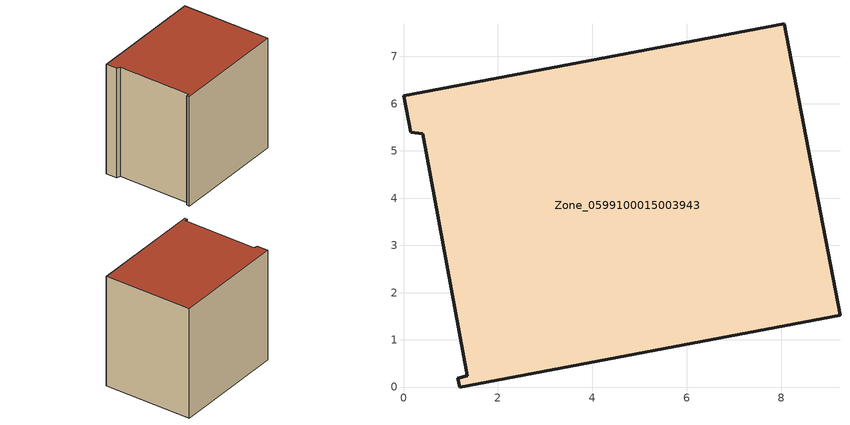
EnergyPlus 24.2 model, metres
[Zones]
Zone_0599100015003943
 floor ground (C_G): 1.35,0.24 0.41,5.37 0.15,5.39 0,6.17 8.06,7.69 9.24,1.53 1.19,0 1.15,0.19 z0.83
 wall outside (C_F): 0,6.17 0.15,5.39 0.41,5.37 1.35,0.24 1.15,0.19 1.19,0 9.24,1.53 8.06,7.69 0,6.17 z0.83:8.8
 roof outside (C_R): 0.41,5.37 1.35,0.24 1.15,0.19 1.19,0 9.24,1.53 8.06,7.69 0,6.17 0.15,5.39 z8.8
[BUILDING]
Pand.0599100015003943: North Axis=0; Terrain=City; Loads Convergence Tolerance Value=0.04; Temperature Convergence Tolerance Value=0.4; Solar Distribution=FullExterior; Maximum Number of Warmup Days=25; Minimum Number of Warmup Days=1
[Site:Location]
Rotterdam.The.Hague.AP_ZH_NLD Design_Conditions: Latitude=51.96; Longitude=4.45; Time Zone=1; Elevation=-4.5
[SITE:GROUNDTEMPERATURE:BUILDINGSURFACE]
18, 18, 18, 18, 18, 18, 18, 18, 18, 18, 18, 18
[MATERIAL] Thermal Absorptance=0.9; Solar Absorptance=0.7; Visible Absorptance=0.7
Name | Roughness | Thickness | Conductivity | Density | Specific Heat
G.TI.1965-1974 | MediumSmooth | 0.15 | 0.882353 | 540 | 1210
F.TI.1965-1974 | Rough | 0.3 | 0.697674 | 1920 | 840
R.TI.1965-1974 | MediumRough | 0.2 | 0.232558 | 1500 | 1000
[CONSTRUCTION]
C_G: G.TI.1965-1974
C_F: F.TI.1965-1974
C_R: R.TI.1965-1974
[ZONE]
Zone_0599100015003943: Type=1; Multiplier=1; Ceiling Height=Autocalculate; Volume=Autocalculate; Floor Area=autocalculate; Part of Total Floor Area=Yes
[ZONEINFILTRATION:DESIGNFLOWRATE]
Infil_Zone_0599100015003943: Zone or ZoneList or Space or SpaceList=Zone_0599100015003943; Schedule=AlwaysOn; Design Flow Rate Calculation Method=Flow/Area; Flow Rate per Floor Area=0.003; Constant Term Coefficient=1; Temperature Term Coefficient=0; Velocity Term Coefficient=0; Velocity Squared Term Coefficient=0
[HVACTEMPLATE:ZONE:IDEALLOADSAIRSYSTEM]
Zone_0599100015003943: Maximum Heating Supply Air Temperature=50; Minimum Cooling Supply Air Temperature=13; Maximum Heating Supply Air Humidity Ratio=0.0156; Minimum Cooling Supply Air Humidity Ratio=0.0077; Heating Limit=NoLimit; Cooling Limit=NoLimit; Dehumidification Control Type=ConstantSensibleHeatRatio; Cooling Sensible Heat Ratio=0.7; Dehumidification Setpoint=60; Humidification Control Type=None; Humidification Setpoint=30; Outdoor Air Method=None; Outdoor Air Flow Rate per Person=0.00944; Outdoor Air Flow Rate per Zone Floor Area=0; Outdoor Air Flow Rate per Zone=0; Demand Controlled Ventilation Type=None; Outdoor Air Economizer Type=NoEconomizer; Heat Recovery Type=None; Sensible Heat Recovery Effectiveness=0.7; Latent Heat Recovery Effectiveness=0.65
[ZONECONTROL:THERMOSTAT]
ThermostatControl_Zone_0599100015003943: Zone or ZoneList=Zone_0599100015003943; Control Type Schedule=DualSetpointControlType; Control 1=Thermostat_Zone_0599100015003943; Temperature Difference Between Cutout And Setpoint=0
[THERMOSTATSETPOINT:DUALSETPOINT]
Thermostat_Zone_0599100015003943: Heating Setpoint Temperature Schedule=HeatingSetpoint_Zone_0599100015003943; Cooling Setpoint Temperature Schedule=CoolingSetpoint_Zone_0599100015003943
[SCHEDULE:COMPACT]
HeatingSetpoint_Zone_0599100015003943: Through: 12/31, For: AllDays, Until: 24:00, 21
CoolingSetpoint_Zone_0599100015003943: Through: 12/31, For: AllDays, Until: 24:00, 24
DualSetpointControlType: Through: 12/31, For: AllDays, Until: 24:00, 4
AlwaysOn: Through: 12/31, For: AllDays, Until: 24:00, 1
